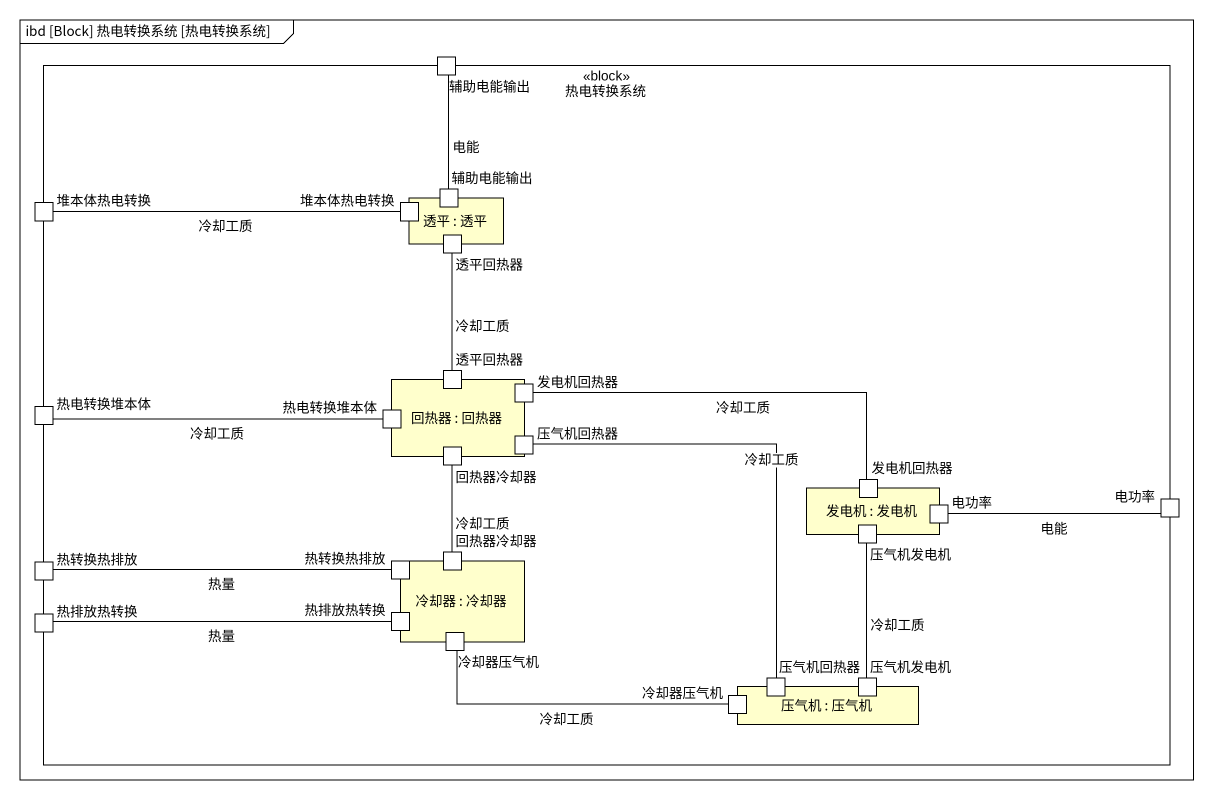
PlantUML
@startuml
mainframe ibd [Block] 热电转换系统 [热电转换系统]
rectangle 热电转换系统 <<block>> {
  port 辅助电能输出
  port 堆本体热电转换
  rectangle "透平 : 透平" as 透平 {
    port "辅助电能输出" as 辅助电能输出_2
    port "堆本体热电转换" as 堆本体热电转换_2
    port 透平回热器
  }
  port 热电转换堆本体
  rectangle "回热器 : 回热器" as 回热器 {
    port "热电转换堆本体" as 热电转换堆本体_2
    port "透平回热器" as 透平回热器_2
    port 发电机回热器
    port 回热器冷却器
    port 压气机回热器
  }
  rectangle "发电机 : 发电机" as 发电机 {
    port "发电机回热器" as 发电机回热器_2
    port 电功率
    port 压气机发电机
  }
  port "电功率" as 电功率_2
  port 热转换热排放
  rectangle "冷却器 : 冷却器" as 冷却器 {
    port "热转换热排放" as 热转换热排放_2
    port "回热器冷却器" as 回热器冷却器_2
    port "热排放热转换" as 热排放热转换_2
    port 冷却器压气机
  }
  port 热排放热转换
  rectangle "压气机 : 压气机" as 压气机 {
    port "压气机回热器" as 压气机回热器_2
    port "压气机发电机" as 压气机发电机_2
    port "冷却器压气机" as 冷却器压气机_2
  }
}
辅助电能输出 -- 辅助电能输出_2 : 电能
堆本体热电转换 -right- 堆本体热电转换_2 : 冷却工质
透平回热器 -- 透平回热器_2 : 冷却工质
热电转换堆本体 -right- 热电转换堆本体_2 : 冷却工质
回热器冷却器 -- 回热器冷却器_2 : 冷却工质
发电机回热器_2 -left- 发电机回热器 : 冷却工质
电功率_2 -left- 电功率 : 电能
热转换热排放 -right- 热转换热排放_2 : 热量
热排放热转换 -right- 热排放热转换_2 : 热量
冷却器压气机 -right- 冷却器压气机_2 : 冷却工质
压气机回热器_2 -up- 压气机回热器 : 冷却工质
压气机发电机_2 -up- 压气机发电机 : 冷却工质
@enduml
